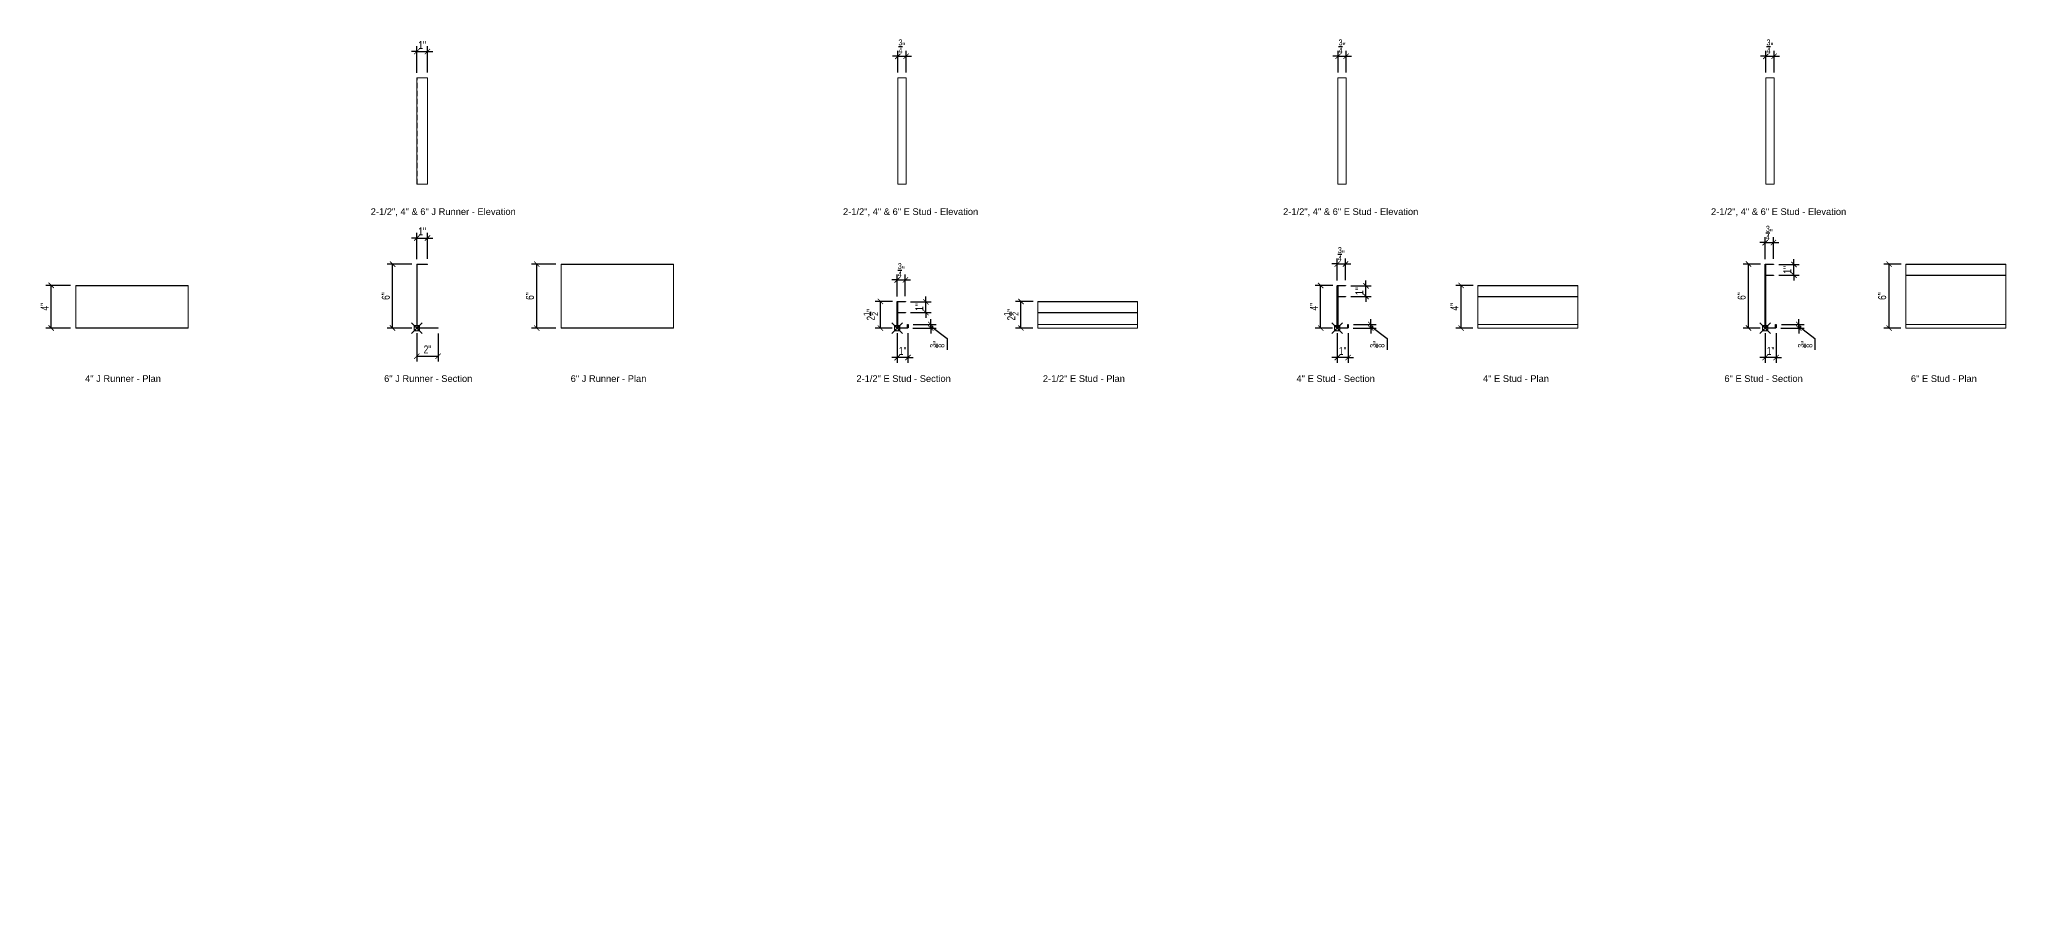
# Model space of a CAD drawing. Header units: inches. Extents: x 1578 to 1959, y 1763 to 1845.
# Drawn here: x 1774.7 to 1959, y 1763.5 to 1845.1 of the extents above; entities that cross this region are included whole.
import ezdxf
from ezdxf.enums import TextEntityAlignment as Align

# ---------------------------------------------------------------- set-up
doc = ezdxf.new("R2010")
doc.units = ezdxf.units.IN
doc.header["$LTSCALE"] = 4
doc.header["$MEASUREMENT"] = 0
doc.header["$PDMODE"] = 99
doc.header["$PDSIZE"] = 0.5
doc.linetypes.add('HIDDEN2', pattern=[0.1875, 0.125, -0.0625])
for name, color, linetype, lineweight in [('A-Anno-Dims', 211, 'Continuous', 25), ('Fine', 90, 'Continuous', 18), ('G-Anno-Ttlb', 213, 'Continuous', 50), ('Med', 31, 'Continuous', 25), ('Thin', 150, 'Continuous', 18)]:
    doc.layers.add(name, color=color, linetype=linetype, lineweight=lineweight)
doc.layers.add('G-Anno-Nplt', color=140, linetype='Continuous', lineweight=18, plot=False)
doc.styles.add('Arch-Dim', font='ARIAL.TTF', dxfattribs={"width": 0.75})
doc.styles.add('RomanS', font='romans.shx')
doc.dimstyles.new('Aec-Arch-I-1-2', dxfattribs={"dimscale": 8, "dimtxt": 0.09375, "dimasz": 0.0625, "dimexe": 0.0625, "dimexo": 0.0625, "dimgap": 0.03125, "dimtad": 1, "dimdec": 4, "dimzin": 3, "dimdsep": 46, "dimlunit": 4, "dimtxsty": 'Arch-Dim', "dimblk": 'ARCHTICK', "dimcen": 0.09375, "dimclrd": 8, "dimclre": 8, "dimadec": 4, "dimazin": 2, "dimtfac": 0.75, "dimtdec": 4, "dimtix": 1, "dimtmove": 1, "dimatfit": 2, "dimldrblk": 'OPEN90', "dimfxl": 1, "dimtolj": 1, "dimtzin": 0, "dimarcsym": 0})

# ---------------------------------------------------------------- blocks, each defined once
blk = doc.blocks.new('Anno_Title_T2')
at = {"color": 0, "linetype": 'ByBlock', "lineweight": -2, "style": 'RomanS'}
blk.add_attdef('TITLE', (0, 0.5), '', height=1.25, dxfattribs=at)
blk.add_attdef('SCALE', text='', height=0.75, dxfattribs=at).set_placement((0, -0.5), align=Align.TOP_LEFT)
blk = doc.blocks.new('_ArchTick')
at = {"color": 0, "linetype": 'ByBlock', "const_width": 0.15}
blk.add_lwpolyline([(-0.5, -0.5), (0.5, 0.5)], dxfattribs=at)
blk = doc.blocks.new('*D40')
at = {"layer": 'A-Anno-Dims', "color": 8, "lineweight": -2}
for p, q in [((1777.62, 1822.04), (1775.32, 1822.04)), ((1775.82, 1818.04), (1775.82, 1822.04)), ((1777.62, 1818.04), (1775.32, 1818.04))]:
    blk.add_line(p, q, dxfattribs=at)
at = {"layer": 'Defpoints', "color": 0}
for p in [(1775.82, 1822.04), (1778.12, 1822.04), (1778.12, 1818.04)]:
    blk.add_point(p, dxfattribs=at)
at = {"layer": 'A-Anno-Dims', "color": 8, "lineweight": -2, "xscale": 0.5, "yscale": 0.5, "zscale": 0.5}
for p, rotation in [((1775.82, 1822.04), 90), ((1775.82, 1818.04), 270)]:
    blk.add_blockref('_ArchTick', p, dxfattribs=dict(at, rotation=rotation))
at = {"layer": 'A-Anno-Dims', "color": 0, "insert": (1775.2, 1820.04), "char_height": 0.75, "attachment_point": 5, "rotation": 90, "style": 'Arch-Dim'}
blk.add_mtext('\\A1;4"', dxfattribs=at)
blk = doc.blocks.new('_Open90')
at = {"color": 0, "linetype": 'ByBlock', "lineweight": -2}
for p, q in [((0, 0), (-1, 0)), ((-0.5, 0.5), (0, 0)), ((0, 0), (-0.5, -0.5))]:
    blk.add_line(p, q, dxfattribs=at)
blk = doc.blocks.new('*D42')
at = {"layer": 'A-Anno-Dims', "color": 8, "lineweight": -2}
for p, q in [((1810.09, 1817.57), (1810.09, 1814.9)), ((1812.09, 1817.54), (1812.09, 1814.9)), ((1810.09, 1815.4), (1812.09, 1815.4))]:
    blk.add_line(p, q, dxfattribs=at)
at = {"layer": 'Defpoints', "color": 0}
for p in [(1810.09, 1818.07), (1812.09, 1818.04), (1812.09, 1815.4)]:
    blk.add_point(p, dxfattribs=at)
at = {"layer": 'A-Anno-Dims', "color": 8, "lineweight": -2, "xscale": 0.5, "yscale": 0.5, "zscale": 0.5, "rotation": 180}
blk.add_blockref('_ArchTick', (1810.09, 1815.4), dxfattribs=at)
at = {"layer": 'A-Anno-Dims', "color": 8, "lineweight": -2, "xscale": 0.5, "yscale": 0.5, "zscale": 0.5}
blk.add_blockref('_ArchTick', (1812.09, 1815.4), dxfattribs=at)
at = {"layer": 'A-Anno-Dims', "color": 0, "insert": (1811.09, 1816.03), "char_height": 0.75, "attachment_point": 5, "style": 'Arch-Dim'}
blk.add_mtext('\\A1;2"', dxfattribs=at)
blk = doc.blocks.new('*D43')
at = {"layer": 'A-Anno-Dims', "color": 8, "lineweight": -2}
for p, q in [((1809.62, 1824.04), (1807.32, 1824.04)), ((1807.82, 1818.04), (1807.82, 1824.04)), ((1809.62, 1818.04), (1807.32, 1818.04))]:
    blk.add_line(p, q, dxfattribs=at)
at = {"layer": 'Defpoints', "color": 0}
for p in [(1807.82, 1824.04), (1810.12, 1824.04), (1810.12, 1818.04)]:
    blk.add_point(p, dxfattribs=at)
at = {"layer": 'A-Anno-Dims', "color": 8, "lineweight": -2, "xscale": 0.5, "yscale": 0.5, "zscale": 0.5}
for p, rotation in [((1807.82, 1824.04), 90), ((1807.82, 1818.04), 270)]:
    blk.add_blockref('_ArchTick', p, dxfattribs=dict(at, rotation=rotation))
at = {"layer": 'A-Anno-Dims', "color": 0, "insert": (1807.19, 1821.04), "char_height": 0.75, "attachment_point": 5, "rotation": 90, "style": 'Arch-Dim'}
blk.add_mtext('\\A1;6"', dxfattribs=at)
blk = doc.blocks.new('*D44')
at = {"layer": 'A-Anno-Dims', "color": 8, "lineweight": -2}
for p, q in [((1810.09, 1824.5), (1810.09, 1826.98)), ((1811.09, 1824.54), (1811.09, 1826.98)), ((1810.09, 1826.48), (1809.59, 1826.48)), ((1810.09, 1826.48), (1811.09, 1826.48)), ((1811.09, 1826.48), (1811.59, 1826.48))]:
    blk.add_line(p, q, dxfattribs=at)
at = {"layer": 'Defpoints', "color": 0}
for p in [(1811.09, 1826.48), (1810.09, 1824), (1811.09, 1824.04)]:
    blk.add_point(p, dxfattribs=at)
at = {"layer": 'A-Anno-Dims', "color": 8, "lineweight": -2, "xscale": 0.5, "yscale": 0.5, "zscale": 0.5}
blk.add_blockref('_ArchTick', (1810.09, 1826.48), dxfattribs=at)
at = {"layer": 'A-Anno-Dims', "color": 8, "lineweight": -2, "xscale": 0.5, "yscale": 0.5, "zscale": 0.5, "rotation": 180}
blk.add_blockref('_ArchTick', (1811.09, 1826.48), dxfattribs=at)
at = {"layer": 'A-Anno-Dims', "color": 0, "insert": (1810.59, 1827.11), "char_height": 0.75, "attachment_point": 5, "style": 'Arch-Dim'}
blk.add_mtext('\\A1;1"', dxfattribs=at)
blk = doc.blocks.new('*D45')
at = {"layer": 'A-Anno-Dims', "color": 8, "lineweight": -2}
for p, q in [((1810.09, 1843.97), (1809.59, 1843.97)), ((1810.09, 1841.99), (1810.09, 1844.47)), ((1810.09, 1843.97), (1811.09, 1843.97)), ((1811.09, 1842.02), (1811.09, 1844.47)), ((1811.09, 1843.97), (1811.59, 1843.97))]:
    blk.add_line(p, q, dxfattribs=at)
at = {"layer": 'Defpoints', "color": 0}
for p in [(1811.09, 1843.97), (1810.09, 1841.49), (1811.09, 1841.52)]:
    blk.add_point(p, dxfattribs=at)
at = {"layer": 'A-Anno-Dims', "color": 8, "lineweight": -2, "xscale": 0.5, "yscale": 0.5, "zscale": 0.5}
blk.add_blockref('_ArchTick', (1810.09, 1843.97), dxfattribs=at)
at = {"layer": 'A-Anno-Dims', "color": 8, "lineweight": -2, "xscale": 0.5, "yscale": 0.5, "zscale": 0.5, "rotation": 180}
blk.add_blockref('_ArchTick', (1811.09, 1843.97), dxfattribs=at)
at = {"layer": 'A-Anno-Dims', "color": 0, "insert": (1810.59, 1844.59), "char_height": 0.75, "attachment_point": 5, "style": 'Arch-Dim'}
blk.add_mtext('\\A1;1"', dxfattribs=at)
blk = doc.blocks.new('*D41')
at = {"layer": 'A-Anno-Dims', "color": 8, "lineweight": -2}
for p, q in [((1823.13, 1824.04), (1820.83, 1824.04)), ((1821.33, 1818.04), (1821.33, 1824.04)), ((1823.13, 1818.04), (1820.83, 1818.04))]:
    blk.add_line(p, q, dxfattribs=at)
at = {"layer": 'Defpoints', "color": 0}
for p in [(1821.33, 1824.04), (1823.63, 1824.04), (1823.63, 1818.04)]:
    blk.add_point(p, dxfattribs=at)
at = {"layer": 'A-Anno-Dims', "color": 8, "lineweight": -2, "xscale": 0.5, "yscale": 0.5, "zscale": 0.5}
for p, rotation in [((1821.33, 1824.04), 90), ((1821.33, 1818.04), 270)]:
    blk.add_blockref('_ArchTick', p, dxfattribs=dict(at, rotation=rotation))
at = {"layer": 'A-Anno-Dims', "color": 0, "insert": (1820.7, 1821.04), "char_height": 0.75, "attachment_point": 5, "rotation": 90, "style": 'Arch-Dim'}
blk.add_mtext('\\A1;6"', dxfattribs=at)
blk = doc.blocks.new('AecDtl_6JRunnerSection')
at = {"layer": 'Thin', "color": 0}
blk.add_lwpolyline([(1, 6), (0.03, 6, 0.414214), (0, 5.97), (0, 0.03, 0.414214), (0.03, 0), (2, 0), (2, 0.03), (0.03, 0.03), (0.03, 5.97), (1, 5.97)], format="xyb", close=True, dxfattribs=at)
blk = doc.blocks.new('*D52')
at = {"layer": 'A-Anno-Dims', "color": 8, "lineweight": -2}
for p, q in [((1855.12, 1817.57), (1855.12, 1814.77)), ((1856.13, 1817.57), (1856.13, 1814.77)), ((1855.12, 1815.27), (1854.62, 1815.27)), ((1856.13, 1815.27), (1855.12, 1815.27)), ((1856.13, 1815.27), (1856.63, 1815.27))]:
    blk.add_line(p, q, dxfattribs=at)
at = {"layer": 'Defpoints', "color": 0}
for p in [(1855.12, 1818.07), (1856.13, 1818.07), (1855.12, 1815.27)]:
    blk.add_point(p, dxfattribs=at)
at = {"layer": 'A-Anno-Dims', "color": 8, "lineweight": -2, "xscale": 0.5, "yscale": 0.5, "zscale": 0.5}
blk.add_blockref('_ArchTick', (1855.12, 1815.27), dxfattribs=at)
at = {"layer": 'A-Anno-Dims', "color": 8, "lineweight": -2, "xscale": 0.5, "yscale": 0.5, "zscale": 0.5, "rotation": 180}
blk.add_blockref('_ArchTick', (1856.13, 1815.27), dxfattribs=at)
at = {"layer": 'A-Anno-Dims', "color": 0, "insert": (1855.63, 1815.89), "char_height": 0.75, "attachment_point": 5, "style": 'Arch-Dim'}
blk.add_mtext('\\A1;1"', dxfattribs=at)
blk = doc.blocks.new('*D49')
at = {"layer": 'A-Anno-Dims', "color": 8, "lineweight": -2}
for p, q in [((1855.12, 1821), (1855.12, 1823.05)), ((1855.88, 1821.04), (1855.88, 1823.05)), ((1855.12, 1822.55), (1854.62, 1822.55)), ((1855.12, 1822.55), (1855.88, 1822.55)), ((1855.88, 1822.55), (1856.38, 1822.55))]:
    blk.add_line(p, q, dxfattribs=at)
at = {"layer": 'Defpoints', "color": 0}
for p in [(1855.88, 1822.55), (1855.12, 1820.5), (1855.88, 1820.54)]:
    blk.add_point(p, dxfattribs=at)
at = {"layer": 'A-Anno-Dims', "color": 8, "lineweight": -2, "xscale": 0.5, "yscale": 0.5, "zscale": 0.5}
blk.add_blockref('_ArchTick', (1855.12, 1822.55), dxfattribs=at)
at = {"layer": 'A-Anno-Dims', "color": 8, "lineweight": -2, "xscale": 0.5, "yscale": 0.5, "zscale": 0.5, "rotation": 180}
blk.add_blockref('_ArchTick', (1855.88, 1822.55), dxfattribs=at)
at = {"layer": 'A-Anno-Dims', "color": 0, "insert": (1855.5, 1823.46), "char_height": 0.75, "attachment_point": 5, "style": 'Arch-Dim'}
blk.add_mtext('\\A1;{\\H0.750000x;\\S3/4;}"', dxfattribs=at)
blk = doc.blocks.new('*D50')
at = {"layer": 'A-Anno-Dims', "color": 8, "lineweight": -2}
for p, q in [((1854.68, 1820.54), (1853.05, 1820.54)), ((1853.55, 1818.04), (1853.55, 1820.54)), ((1854.66, 1818.04), (1853.05, 1818.04))]:
    blk.add_line(p, q, dxfattribs=at)
at = {"layer": 'Defpoints', "color": 0}
for p in [(1853.55, 1820.54), (1855.18, 1820.54), (1855.16, 1818.04)]:
    blk.add_point(p, dxfattribs=at)
at = {"layer": 'A-Anno-Dims', "color": 8, "lineweight": -2, "xscale": 0.5, "yscale": 0.5, "zscale": 0.5}
for p, rotation in [((1853.55, 1820.54), 90), ((1853.55, 1818.04), 270)]:
    blk.add_blockref('_ArchTick', p, dxfattribs=dict(at, rotation=rotation))
at = {"layer": 'A-Anno-Dims', "color": 0, "insert": (1852.64, 1819.29), "char_height": 0.75, "attachment_point": 5, "rotation": 90, "style": 'Arch-Dim'}
blk.add_mtext('\\A1;2{\\H0.750000x;\\S1/2;}"', dxfattribs=at)
blk = doc.blocks.new('*D51')
at = {"layer": 'A-Anno-Dims', "color": 8, "lineweight": -2}
for p, q in [((1856.38, 1820.5), (1858.31, 1820.5)), ((1856.38, 1819.5), (1858.31, 1819.5)), ((1857.81, 1820.5), (1857.81, 1821)), ((1857.81, 1819.5), (1857.81, 1820.5)), ((1857.81, 1819.5), (1857.81, 1819))]:
    blk.add_line(p, q, dxfattribs=at)
at = {"layer": 'Defpoints', "color": 0}
for p in [(1855.88, 1820.5), (1855.88, 1819.5), (1857.81, 1820.5)]:
    blk.add_point(p, dxfattribs=at)
at = {"layer": 'A-Anno-Dims', "color": 8, "lineweight": -2, "xscale": 0.5, "yscale": 0.5, "zscale": 0.5}
for p, rotation in [((1857.81, 1820.5), 270), ((1857.81, 1819.5), 90)]:
    blk.add_blockref('_ArchTick', p, dxfattribs=dict(at, rotation=rotation))
at = {"layer": 'A-Anno-Dims', "color": 0, "insert": (1857.19, 1820), "char_height": 0.75, "attachment_point": 5, "rotation": 90, "style": 'Arch-Dim'}
blk.add_mtext('\\A1;1"', dxfattribs=at)
blk = doc.blocks.new('*D53')
at = {"layer": 'A-Anno-Dims', "color": 8, "lineweight": -2}
for p, q in [((1855.18, 1843.53), (1854.68, 1843.53)), ((1855.18, 1842.02), (1855.18, 1844.03)), ((1855.18, 1843.53), (1855.95, 1843.53)), ((1855.95, 1842.02), (1855.95, 1844.03)), ((1855.95, 1843.53), (1856.45, 1843.53))]:
    blk.add_line(p, q, dxfattribs=at)
at = {"layer": 'Defpoints', "color": 0}
for p in [(1855.95, 1843.53), (1855.18, 1841.52), (1855.95, 1841.52)]:
    blk.add_point(p, dxfattribs=at)
at = {"layer": 'A-Anno-Dims', "color": 8, "lineweight": -2, "xscale": 0.5, "yscale": 0.5, "zscale": 0.5}
blk.add_blockref('_ArchTick', (1855.18, 1843.53), dxfattribs=at)
at = {"layer": 'A-Anno-Dims', "color": 8, "lineweight": -2, "xscale": 0.5, "yscale": 0.5, "zscale": 0.5, "rotation": 180}
blk.add_blockref('_ArchTick', (1855.95, 1843.53), dxfattribs=at)
at = {"layer": 'A-Anno-Dims', "color": 0, "insert": (1855.56, 1844.44), "char_height": 0.75, "attachment_point": 5, "style": 'Arch-Dim'}
blk.add_mtext('\\A1;{\\H0.750000x;\\S3/4;}"', dxfattribs=at)
blk = doc.blocks.new('*D54')
at = {"layer": 'A-Anno-Dims', "color": 8, "lineweight": -2}
for p, q in [((1867.85, 1820.54), (1866.22, 1820.54)), ((1866.72, 1818.04), (1866.72, 1820.54)), ((1867.82, 1818.04), (1866.22, 1818.04))]:
    blk.add_line(p, q, dxfattribs=at)
at = {"layer": 'Defpoints', "color": 0}
for p in [(1866.72, 1820.54), (1868.35, 1820.54), (1868.32, 1818.04)]:
    blk.add_point(p, dxfattribs=at)
at = {"layer": 'A-Anno-Dims', "color": 8, "lineweight": -2, "xscale": 0.5, "yscale": 0.5, "zscale": 0.5}
for p, rotation in [((1866.72, 1820.54), 90), ((1866.72, 1818.04), 270)]:
    blk.add_blockref('_ArchTick', p, dxfattribs=dict(at, rotation=rotation))
at = {"layer": 'A-Anno-Dims', "color": 0, "insert": (1865.81, 1819.29), "char_height": 0.75, "attachment_point": 5, "rotation": 90, "style": 'Arch-Dim'}
blk.add_mtext('\\A1;2{\\H0.750000x;\\S1/2;}"', dxfattribs=at)
blk = doc.blocks.new('*D55')
at = {"layer": 'A-Anno-Dims', "color": 8, "lineweight": -2}
for p, q in [((1856.6, 1818.04), (1858.76, 1818.04)), ((1856.63, 1818.38), (1858.76, 1818.38)), ((1858.26, 1818.38), (1858.26, 1818.88)), ((1858.26, 1818.04), (1858.26, 1818.38)), ((1858.26, 1818.04), (1858.26, 1818.38)), ((1858.26, 1818.21), (1859.79, 1817.05)), ((1858.26, 1818.04), (1858.26, 1817.54)), ((1859.79, 1817.05), (1859.79, 1816))]:
    blk.add_line(p, q, dxfattribs=at)
at = {"layer": 'Defpoints', "color": 0}
for p in [(1856.1, 1818.04), (1856.13, 1818.38), (1858.26, 1818.38)]:
    blk.add_point(p, dxfattribs=at)
at = {"layer": 'A-Anno-Dims', "color": 8, "lineweight": -2, "xscale": 0.5, "yscale": 0.5, "zscale": 0.5}
for p, rotation in [((1858.26, 1818.38), 270), ((1858.26, 1818.04), 90)]:
    blk.add_blockref('_ArchTick', p, dxfattribs=dict(at, rotation=rotation))
at = {"layer": 'A-Anno-Dims', "color": 0, "insert": (1858.87, 1816.52), "char_height": 0.75, "attachment_point": 5, "rotation": 90, "style": 'Arch-Dim'}
blk.add_mtext('\\A1;{\\H0.750000x;\\S3/8;}"', dxfattribs=at)
blk = doc.blocks.new('*D56')
at = {"layer": 'A-Anno-Dims', "color": 8, "lineweight": -2}
for p, q in [((1896.37, 1817.57), (1896.37, 1814.77)), ((1897.39, 1817.57), (1897.39, 1814.77)), ((1896.37, 1815.27), (1895.87, 1815.27)), ((1897.39, 1815.27), (1896.37, 1815.27)), ((1897.39, 1815.27), (1897.89, 1815.27))]:
    blk.add_line(p, q, dxfattribs=at)
at = {"layer": 'Defpoints', "color": 0}
for p in [(1896.37, 1818.07), (1897.39, 1818.07), (1896.37, 1815.27)]:
    blk.add_point(p, dxfattribs=at)
at = {"layer": 'A-Anno-Dims', "color": 8, "lineweight": -2, "xscale": 0.5, "yscale": 0.5, "zscale": 0.5}
blk.add_blockref('_ArchTick', (1896.37, 1815.27), dxfattribs=at)
at = {"layer": 'A-Anno-Dims', "color": 8, "lineweight": -2, "xscale": 0.5, "yscale": 0.5, "zscale": 0.5, "rotation": 180}
blk.add_blockref('_ArchTick', (1897.39, 1815.27), dxfattribs=at)
at = {"layer": 'A-Anno-Dims', "color": 0, "insert": (1896.88, 1815.89), "char_height": 0.75, "attachment_point": 5, "style": 'Arch-Dim'}
blk.add_mtext('\\A1;1"', dxfattribs=at)
blk = doc.blocks.new('*D57')
at = {"layer": 'A-Anno-Dims', "color": 8, "lineweight": -2}
for p, q in [((1896.37, 1824.05), (1895.87, 1824.05)), ((1896.37, 1822.5), (1896.37, 1824.55)), ((1896.37, 1824.05), (1897.14, 1824.05)), ((1897.14, 1822.54), (1897.14, 1824.55)), ((1897.14, 1824.05), (1897.64, 1824.05))]:
    blk.add_line(p, q, dxfattribs=at)
at = {"layer": 'Defpoints', "color": 0}
for p in [(1897.14, 1824.05), (1896.37, 1822), (1897.14, 1822.04)]:
    blk.add_point(p, dxfattribs=at)
at = {"layer": 'A-Anno-Dims', "color": 8, "lineweight": -2, "xscale": 0.5, "yscale": 0.5, "zscale": 0.5}
blk.add_blockref('_ArchTick', (1896.37, 1824.05), dxfattribs=at)
at = {"layer": 'A-Anno-Dims', "color": 8, "lineweight": -2, "xscale": 0.5, "yscale": 0.5, "zscale": 0.5, "rotation": 180}
blk.add_blockref('_ArchTick', (1897.14, 1824.05), dxfattribs=at)
at = {"layer": 'A-Anno-Dims', "color": 0, "insert": (1896.75, 1824.96), "char_height": 0.75, "attachment_point": 5, "style": 'Arch-Dim'}
blk.add_mtext('\\A1;{\\H0.750000x;\\S3/4;}"', dxfattribs=at)
blk = doc.blocks.new('*D58')
at = {"layer": 'A-Anno-Dims', "color": 8, "lineweight": -2}
for p, q in [((1895.94, 1822.04), (1894.31, 1822.04)), ((1894.81, 1818.04), (1894.81, 1822.04)), ((1895.91, 1818.04), (1894.31, 1818.04))]:
    blk.add_line(p, q, dxfattribs=at)
at = {"layer": 'Defpoints', "color": 0}
for p in [(1894.81, 1822.04), (1896.44, 1822.04), (1896.41, 1818.04)]:
    blk.add_point(p, dxfattribs=at)
at = {"layer": 'A-Anno-Dims', "color": 8, "lineweight": -2, "xscale": 0.5, "yscale": 0.5, "zscale": 0.5}
for p, rotation in [((1894.81, 1822.04), 90), ((1894.81, 1818.04), 270)]:
    blk.add_blockref('_ArchTick', p, dxfattribs=dict(at, rotation=rotation))
at = {"layer": 'A-Anno-Dims', "color": 0, "insert": (1894.18, 1820.04), "char_height": 0.75, "attachment_point": 5, "rotation": 90, "style": 'Arch-Dim'}
blk.add_mtext('\\A1;4"', dxfattribs=at)
blk = doc.blocks.new('*D59')
at = {"layer": 'A-Anno-Dims', "color": 8, "lineweight": -2}
for p, q in [((1897.64, 1822), (1899.56, 1822)), ((1899.06, 1822), (1899.06, 1822.5)), ((1899.06, 1821), (1899.06, 1822)), ((1897.64, 1821), (1899.56, 1821)), ((1899.06, 1821), (1899.06, 1820.5))]:
    blk.add_line(p, q, dxfattribs=at)
at = {"layer": 'Defpoints', "color": 0}
for p in [(1897.14, 1822), (1899.06, 1822), (1897.14, 1821)]:
    blk.add_point(p, dxfattribs=at)
at = {"layer": 'A-Anno-Dims', "color": 8, "lineweight": -2, "xscale": 0.5, "yscale": 0.5, "zscale": 0.5}
for p, rotation in [((1899.06, 1822), 270), ((1899.06, 1821), 90)]:
    blk.add_blockref('_ArchTick', p, dxfattribs=dict(at, rotation=rotation))
at = {"layer": 'A-Anno-Dims', "color": 0, "insert": (1898.44, 1821.5), "char_height": 0.75, "attachment_point": 5, "rotation": 90, "style": 'Arch-Dim'}
blk.add_mtext('\\A1;1"', dxfattribs=at)
blk = doc.blocks.new('*D60')
at = {"layer": 'A-Anno-Dims', "color": 8, "lineweight": -2}
for p, q in [((1896.44, 1843.53), (1895.94, 1843.53)), ((1896.44, 1842.02), (1896.44, 1844.03)), ((1896.44, 1843.53), (1897.2, 1843.53)), ((1897.2, 1842.02), (1897.2, 1844.03)), ((1897.2, 1843.53), (1897.7, 1843.53))]:
    blk.add_line(p, q, dxfattribs=at)
at = {"layer": 'Defpoints', "color": 0}
for p in [(1897.2, 1843.53), (1896.44, 1841.52), (1897.2, 1841.52)]:
    blk.add_point(p, dxfattribs=at)
at = {"layer": 'A-Anno-Dims', "color": 8, "lineweight": -2, "xscale": 0.5, "yscale": 0.5, "zscale": 0.5}
blk.add_blockref('_ArchTick', (1896.44, 1843.53), dxfattribs=at)
at = {"layer": 'A-Anno-Dims', "color": 8, "lineweight": -2, "xscale": 0.5, "yscale": 0.5, "zscale": 0.5, "rotation": 180}
blk.add_blockref('_ArchTick', (1897.2, 1843.53), dxfattribs=at)
at = {"layer": 'A-Anno-Dims', "color": 0, "insert": (1896.82, 1844.44), "char_height": 0.75, "attachment_point": 5, "style": 'Arch-Dim'}
blk.add_mtext('\\A1;{\\H0.750000x;\\S3/4;}"', dxfattribs=at)
blk = doc.blocks.new('*D61')
at = {"layer": 'A-Anno-Dims', "color": 8, "lineweight": -2}
for p, q in [((1909.1, 1822.04), (1907.47, 1822.04)), ((1907.97, 1818.04), (1907.97, 1822.04)), ((1909.08, 1818.04), (1907.47, 1818.04))]:
    blk.add_line(p, q, dxfattribs=at)
at = {"layer": 'Defpoints', "color": 0}
for p in [(1907.97, 1822.04), (1909.6, 1822.04), (1909.58, 1818.04)]:
    blk.add_point(p, dxfattribs=at)
at = {"layer": 'A-Anno-Dims', "color": 8, "lineweight": -2, "xscale": 0.5, "yscale": 0.5, "zscale": 0.5}
for p, rotation in [((1907.97, 1822.04), 90), ((1907.97, 1818.04), 270)]:
    blk.add_blockref('_ArchTick', p, dxfattribs=dict(at, rotation=rotation))
at = {"layer": 'A-Anno-Dims', "color": 0, "insert": (1907.35, 1820.04), "char_height": 0.75, "attachment_point": 5, "rotation": 90, "style": 'Arch-Dim'}
blk.add_mtext('\\A1;4"', dxfattribs=at)
blk = doc.blocks.new('*D62')
at = {"layer": 'A-Anno-Dims', "color": 8, "lineweight": -2}
for p, q in [((1897.85, 1818.04), (1900.01, 1818.04)), ((1897.89, 1818.38), (1900.01, 1818.38)), ((1899.51, 1818.38), (1899.51, 1818.88)), ((1899.51, 1818.04), (1899.51, 1818.38)), ((1899.51, 1818.04), (1899.51, 1818.38)), ((1899.51, 1818.21), (1901.04, 1817.05)), ((1899.51, 1818.04), (1899.51, 1817.54)), ((1901.04, 1817.05), (1901.04, 1816))]:
    blk.add_line(p, q, dxfattribs=at)
at = {"layer": 'Defpoints', "color": 0}
for p in [(1897.35, 1818.04), (1897.39, 1818.38), (1899.51, 1818.38)]:
    blk.add_point(p, dxfattribs=at)
at = {"layer": 'A-Anno-Dims', "color": 8, "lineweight": -2, "xscale": 0.5, "yscale": 0.5, "zscale": 0.5}
for p, rotation in [((1899.51, 1818.38), 270), ((1899.51, 1818.04), 90)]:
    blk.add_blockref('_ArchTick', p, dxfattribs=dict(at, rotation=rotation))
at = {"layer": 'A-Anno-Dims', "color": 0, "insert": (1900.12, 1816.52), "char_height": 0.75, "attachment_point": 5, "rotation": 90, "style": 'Arch-Dim'}
blk.add_mtext('\\A1;{\\H0.750000x;\\S3/8;}"', dxfattribs=at)
blk = doc.blocks.new('*D63')
at = {"layer": 'A-Anno-Dims', "color": 8, "lineweight": -2}
for p, q in [((1936.48, 1817.57), (1936.48, 1814.77)), ((1937.5, 1817.57), (1937.5, 1814.77)), ((1936.48, 1815.27), (1935.98, 1815.27)), ((1937.5, 1815.27), (1936.48, 1815.27)), ((1937.5, 1815.27), (1938, 1815.27))]:
    blk.add_line(p, q, dxfattribs=at)
at = {"layer": 'Defpoints', "color": 0}
for p in [(1936.48, 1818.07), (1937.5, 1818.07), (1936.48, 1815.27)]:
    blk.add_point(p, dxfattribs=at)
at = {"layer": 'A-Anno-Dims', "color": 8, "lineweight": -2, "xscale": 0.5, "yscale": 0.5, "zscale": 0.5}
blk.add_blockref('_ArchTick', (1936.48, 1815.27), dxfattribs=at)
at = {"layer": 'A-Anno-Dims', "color": 8, "lineweight": -2, "xscale": 0.5, "yscale": 0.5, "zscale": 0.5, "rotation": 180}
blk.add_blockref('_ArchTick', (1937.5, 1815.27), dxfattribs=at)
at = {"layer": 'A-Anno-Dims', "color": 0, "insert": (1936.99, 1815.89), "char_height": 0.75, "attachment_point": 5, "style": 'Arch-Dim'}
blk.add_mtext('\\A1;1"', dxfattribs=at)
blk = doc.blocks.new('*D64')
at = {"layer": 'A-Anno-Dims', "color": 8, "lineweight": -2}
for p, q in [((1936.48, 1826.05), (1935.98, 1826.05)), ((1936.48, 1824.5), (1936.48, 1826.55)), ((1936.48, 1826.05), (1937.25, 1826.05)), ((1937.25, 1824.54), (1937.25, 1826.55)), ((1937.25, 1826.05), (1937.75, 1826.05))]:
    blk.add_line(p, q, dxfattribs=at)
at = {"layer": 'Defpoints', "color": 0}
for p in [(1937.25, 1826.05), (1936.48, 1824), (1937.25, 1824.04)]:
    blk.add_point(p, dxfattribs=at)
at = {"layer": 'A-Anno-Dims', "color": 8, "lineweight": -2, "xscale": 0.5, "yscale": 0.5, "zscale": 0.5}
blk.add_blockref('_ArchTick', (1936.48, 1826.05), dxfattribs=at)
at = {"layer": 'A-Anno-Dims', "color": 8, "lineweight": -2, "xscale": 0.5, "yscale": 0.5, "zscale": 0.5, "rotation": 180}
blk.add_blockref('_ArchTick', (1937.25, 1826.05), dxfattribs=at)
at = {"layer": 'A-Anno-Dims', "color": 0, "insert": (1936.87, 1826.96), "char_height": 0.75, "attachment_point": 5, "style": 'Arch-Dim'}
blk.add_mtext('\\A1;{\\H0.750000x;\\S3/4;}"', dxfattribs=at)
blk = doc.blocks.new('*D65')
at = {"layer": 'A-Anno-Dims', "color": 8, "lineweight": -2}
for p, q in [((1936.05, 1824.04), (1934.42, 1824.04)), ((1934.92, 1818.04), (1934.92, 1824.04)), ((1936.02, 1818.04), (1934.42, 1818.04))]:
    blk.add_line(p, q, dxfattribs=at)
at = {"layer": 'Defpoints', "color": 0}
for p in [(1934.92, 1824.04), (1936.55, 1824.04), (1936.52, 1818.04)]:
    blk.add_point(p, dxfattribs=at)
at = {"layer": 'A-Anno-Dims', "color": 8, "lineweight": -2, "xscale": 0.5, "yscale": 0.5, "zscale": 0.5}
for p, rotation in [((1934.92, 1824.04), 90), ((1934.92, 1818.04), 270)]:
    blk.add_blockref('_ArchTick', p, dxfattribs=dict(at, rotation=rotation))
at = {"layer": 'A-Anno-Dims', "color": 0, "insert": (1934.28, 1821.04), "char_height": 0.75, "attachment_point": 5, "rotation": 90, "style": 'Arch-Dim'}
blk.add_mtext('\\A1;6"', dxfattribs=at)
blk = doc.blocks.new('*D66')
at = {"layer": 'A-Anno-Dims', "color": 8, "lineweight": -2}
for p, q in [((1937.75, 1824), (1939.68, 1824)), ((1937.75, 1823), (1939.68, 1823)), ((1939.18, 1824), (1939.18, 1824.5)), ((1939.18, 1823), (1939.18, 1824)), ((1939.18, 1823), (1939.18, 1822.5))]:
    blk.add_line(p, q, dxfattribs=at)
at = {"layer": 'Defpoints', "color": 0}
for p in [(1937.25, 1824), (1937.25, 1823), (1939.18, 1824)]:
    blk.add_point(p, dxfattribs=at)
at = {"layer": 'A-Anno-Dims', "color": 8, "lineweight": -2, "xscale": 0.5, "yscale": 0.5, "zscale": 0.5}
for p, rotation in [((1939.18, 1824), 270), ((1939.18, 1823), 90)]:
    blk.add_blockref('_ArchTick', p, dxfattribs=dict(at, rotation=rotation))
at = {"layer": 'A-Anno-Dims', "color": 0, "insert": (1938.55, 1823.5), "char_height": 0.75, "attachment_point": 5, "rotation": 90, "style": 'Arch-Dim'}
blk.add_mtext('\\A1;1"', dxfattribs=at)
blk = doc.blocks.new('*D67')
at = {"layer": 'A-Anno-Dims', "color": 8, "lineweight": -2}
for p, q in [((1936.55, 1843.53), (1936.05, 1843.53)), ((1936.55, 1842.02), (1936.55, 1844.03)), ((1936.55, 1843.53), (1937.31, 1843.53)), ((1937.31, 1842.02), (1937.31, 1844.03)), ((1937.31, 1843.53), (1937.81, 1843.53))]:
    blk.add_line(p, q, dxfattribs=at)
at = {"layer": 'Defpoints', "color": 0}
for p in [(1937.31, 1843.53), (1936.55, 1841.52), (1937.31, 1841.52)]:
    blk.add_point(p, dxfattribs=at)
at = {"layer": 'A-Anno-Dims', "color": 8, "lineweight": -2, "xscale": 0.5, "yscale": 0.5, "zscale": 0.5}
blk.add_blockref('_ArchTick', (1936.55, 1843.53), dxfattribs=at)
at = {"layer": 'A-Anno-Dims', "color": 8, "lineweight": -2, "xscale": 0.5, "yscale": 0.5, "zscale": 0.5, "rotation": 180}
blk.add_blockref('_ArchTick', (1937.31, 1843.53), dxfattribs=at)
at = {"layer": 'A-Anno-Dims', "color": 0, "insert": (1936.93, 1844.44), "char_height": 0.75, "attachment_point": 5, "style": 'Arch-Dim'}
blk.add_mtext('\\A1;{\\H0.750000x;\\S3/4;}"', dxfattribs=at)
blk = doc.blocks.new('*D68')
at = {"layer": 'A-Anno-Dims', "color": 8, "lineweight": -2}
for p, q in [((1949.22, 1824.04), (1947.59, 1824.04)), ((1948.09, 1818.04), (1948.09, 1824.04)), ((1949.19, 1818.04), (1947.59, 1818.04))]:
    blk.add_line(p, q, dxfattribs=at)
at = {"layer": 'Defpoints', "color": 0}
for p in [(1948.09, 1824.04), (1949.72, 1824.04), (1949.69, 1818.04)]:
    blk.add_point(p, dxfattribs=at)
at = {"layer": 'A-Anno-Dims', "color": 8, "lineweight": -2, "xscale": 0.5, "yscale": 0.5, "zscale": 0.5}
for p, rotation in [((1948.09, 1824.04), 90), ((1948.09, 1818.04), 270)]:
    blk.add_blockref('_ArchTick', p, dxfattribs=dict(at, rotation=rotation))
at = {"layer": 'A-Anno-Dims', "color": 0, "insert": (1947.45, 1821.04), "char_height": 0.75, "attachment_point": 5, "rotation": 90, "style": 'Arch-Dim'}
blk.add_mtext('\\A1;6"', dxfattribs=at)
blk = doc.blocks.new('*D69')
at = {"layer": 'A-Anno-Dims', "color": 8, "lineweight": -2}
for p, q in [((1937.96, 1818.04), (1940.12, 1818.04)), ((1938, 1818.38), (1940.12, 1818.38)), ((1939.62, 1818.38), (1939.62, 1818.88)), ((1939.62, 1818.04), (1939.62, 1818.38)), ((1939.62, 1818.04), (1939.62, 1818.38)), ((1939.62, 1818.21), (1941.15, 1817.05)), ((1939.62, 1818.04), (1939.62, 1817.54)), ((1941.15, 1817.05), (1941.15, 1816))]:
    blk.add_line(p, q, dxfattribs=at)
at = {"layer": 'Defpoints', "color": 0}
for p in [(1937.46, 1818.04), (1937.5, 1818.38), (1939.62, 1818.38)]:
    blk.add_point(p, dxfattribs=at)
at = {"layer": 'A-Anno-Dims', "color": 8, "lineweight": -2, "xscale": 0.5, "yscale": 0.5, "zscale": 0.5}
for p, rotation in [((1939.62, 1818.38), 270), ((1939.62, 1818.04), 90)]:
    blk.add_blockref('_ArchTick', p, dxfattribs=dict(at, rotation=rotation))
at = {"layer": 'A-Anno-Dims', "color": 0, "insert": (1940.23, 1816.52), "char_height": 0.75, "attachment_point": 5, "rotation": 90, "style": 'Arch-Dim'}
blk.add_mtext('\\A1;{\\H0.750000x;\\S3/8;}"', dxfattribs=at)
blk = doc.blocks.new('AecDtl_6EStudSection')
at = {"layer": 'Med', "color": 0, "linetype": 'ByBlock'}
blk.add_lwpolyline([(0.7625, 6), (0.7625, 5.96875), (0.0359, 5.96875), (0.0359, 4.96875), (0.7625, 4.96875), (0.7625, 4.93285), (0.0359, 4.93285), (0.0359, 0.0359), (0.9766, 0.0359), (0.9766, 0.34375), (1.0125, 0.34375), (1.0125, 0.0359, -0.414213562), (0.9766, 0), (0.0359, 0, -0.414213562), (0, 0.0359), (0, 5.96875, -0.414213562), (0.03125, 6)], format="xyb", close=True, dxfattribs=at)
blk = doc.blocks.new('AecDtl_4EStudSection')
at = {"layer": 'Med', "color": 0, "linetype": 'ByBlock'}
blk.add_lwpolyline([(1.0125, 0.0359, -0.414213562), (0.9766, 0), (0.0359, 0, -0.414213562), (0, 0.0359), (0, 3.96875, -0.414213562), (0.03125, 4), (0.7625, 4), (0.7625, 3.96875), (0.0359, 3.96875), (0.0359, 2.96875), (0.7625, 2.96875), (0.7625, 2.93285), (0.0359, 2.93285), (0.0359, 0.0359), (0.9766, 0.0359), (0.9766, 0.34375), (1.0125, 0.34375)], format="xyb", close=True, dxfattribs=at)
blk = doc.blocks.new('AecDtl_2_1_2EStudSection')
at = {"layer": 'Med', "color": 0, "linetype": 'ByBlock'}
blk.add_lwpolyline([(1.0125, 0.0359, -0.414213562), (0.9766, 0), (0.0359, 0, -0.414213562), (0, 0.0359), (0, 2.46875, -0.414213562), (0.03125, 2.5), (0.7625, 2.5), (0.7625, 2.46875), (0.0359, 2.46875), (0.0359, 1.46875), (0.7625, 1.46875), (0.7625, 1.43285), (0.0359, 1.43285), (0.0359, 0.0359), (0.9766, 0.0359), (0.9766, 0.34375), (1.0125, 0.34375)], format="xyb", close=True, dxfattribs=at)

msp = doc.modelspace()

# ---------------------------------------------------------------- linework, layer by layer
at = {"layer": 'Fine', "linetype": 'HIDDEN2'}
msp.add_line((1810.12171, 1831.5509), (1810.12171, 1841.51813), dxfattribs=at)
at = {"layer": 'Fine'}
for p, q in [((1823.6339, 1824.00479), (1834.15701, 1824.00479)), ((1949.65304, 1824.00479), (1959.02391, 1824.00479)), ((1949.65304, 1823.00479), (1959.02391, 1823.00479)), ((1949.65304, 1822.96889), (1959.02391, 1822.96889)), ((1778.12389, 1822.00479), (1788.647, 1822.00479)), ((1909.54097, 1822.00479), (1918.91183, 1822.00479)), ((1868.28853, 1820.50479), (1877.65939, 1820.50479)), ((1868.28853, 1819.50479), (1877.65939, 1819.50479)), ((1868.28853, 1819.46889), (1877.65939, 1819.46889)), ((1909.54097, 1821.00479), (1918.91183, 1821.00479)), ((1909.54097, 1820.96889), (1918.91183, 1820.96889)), ((1778.12389, 1818.06729), (1788.647, 1818.06729)), ((1823.6339, 1818.06729), (1834.15701, 1818.06729))]:
    msp.add_line(p, q, dxfattribs=at)
at = {"layer": 'G-Anno-Nplt'}
for p in [(1810.09046, 1818.03613), (1855.1202, 1818.03604), (1896.37264, 1818.03604), (1936.48471, 1818.03604)]:
    msp.add_point(p, dxfattribs=at)
at = {"layer": 'Thin'}
for p, q in [((1868.28853, 1818.37979), (1877.65939, 1818.37979)), ((1909.54097, 1818.37979), (1918.91183, 1818.37979)), ((1949.65304, 1818.37979), (1959.02391, 1818.37979))]:
    msp.add_line(p, q, dxfattribs=at)
for points in [[(1810.09046, 1841.51813), (1810.09046, 1831.5509), (1811.09046, 1831.5509), (1811.09046, 1841.51813)], [(1855.9452, 1831.5509), (1855.9452, 1841.51813), (1855.1827, 1841.51813), (1855.1827, 1831.5509)], [(1897.19764, 1831.5509), (1897.19764, 1841.51813), (1896.43514, 1841.51813), (1896.43514, 1831.5509)], [(1937.30971, 1831.5509), (1937.30971, 1841.51813), (1936.54721, 1841.51813), (1936.54721, 1831.5509)], [(1834.15701, 1818.03604), (1823.6339, 1818.03604), (1823.6339, 1824.03604), (1834.15701, 1824.03604)], [(1959.02391, 1824.03604), (1959.02391, 1818.03604), (1949.65304, 1818.03604), (1949.65304, 1824.03604)], [(1788.647, 1818.03604), (1778.12389, 1818.03604), (1778.12389, 1822.03604), (1788.647, 1822.03604)], [(1918.91183, 1822.03604), (1918.91183, 1818.03604), (1909.54097, 1818.03604), (1909.54097, 1822.03604)], [(1877.65939, 1820.53604), (1877.65939, 1818.03604), (1868.28853, 1818.03604), (1868.28853, 1820.53604)]]:
    msp.add_lwpolyline(points, close=True, dxfattribs=at)

# ---------------------------------------------------------------- block references
for name, p in [('AecDtl_6JRunnerSection', (1810.09046, 1818.03613)), ('AecDtl_6EStudSection', (1936.48471, 1818.03604)), ('AecDtl_4EStudSection', (1896.37264, 1818.03604)), ('AecDtl_2_1_2EStudSection', (1855.1202, 1818.03604))]:
    msp.add_blockref(name, p)
at = {"layer": 'G-Anno-Ttlb'}
ref = msp.add_blockref('Anno_Title_T2', (1805.77086, 1828.39789), dxfattribs=dict(at, xscale=0.5, yscale=0.5, zscale=0.5))
ref.add_attrib('TITLE', '2-1/2", 4" & 6" J Runner - Elevation', (1805.77086, 1828.64789), dxfattribs={"layer": '0', "color": 0, "linetype": 'ByBlock', "lineweight": -2, "height": 0.625, "style": 'Arch-Dim'})
ref = msp.add_blockref('Anno_Title_T2', (1850.03967, 1828.39789), dxfattribs=dict(at, xscale=0.5, yscale=0.5, zscale=0.5))
ref.add_attrib('TITLE', '2-1/2", 4" & 6" E Stud - Elevation', (1850.03967, 1828.64789), dxfattribs={"layer": '0', "color": 0, "linetype": 'ByBlock', "lineweight": -2, "height": 0.625, "style": 'Arch-Dim'})
ref = msp.add_blockref('Anno_Title_T2', (1891.29211, 1828.39789), dxfattribs=dict(at, xscale=0.5, yscale=0.5, zscale=0.5))
ref.add_attrib('TITLE', '2-1/2", 4" & 6" E Stud - Elevation', (1891.29211, 1828.64789), dxfattribs={"layer": '0', "color": 0, "linetype": 'ByBlock', "lineweight": -2, "height": 0.625, "style": 'Arch-Dim'})
ref = msp.add_blockref('Anno_Title_T2', (1931.40419, 1828.39789), dxfattribs=dict(at, xscale=0.5, yscale=0.5, zscale=0.5))
ref.add_attrib('TITLE', '2-1/2", 4" & 6" E Stud - Elevation', (1931.40419, 1828.64789), dxfattribs={"layer": '0', "color": 0, "linetype": 'ByBlock', "lineweight": -2, "height": 0.625, "style": 'Arch-Dim'})
ref = msp.add_blockref('Anno_Title_T2', (1778.99776, 1812.73622), dxfattribs=dict(at, xscale=0.5, yscale=0.5, zscale=0.5))
ref.add_attrib('TITLE', '4" J Runner - Plan', (1778.99776, 1812.98622), dxfattribs={"layer": '0', "color": 0, "linetype": 'ByBlock', "lineweight": -2, "height": 0.625, "style": 'Arch-Dim'})
ref = msp.add_blockref('Anno_Title_T2', (1807.02615, 1812.73622), dxfattribs=dict(at, xscale=0.5, yscale=0.5, zscale=0.5))
ref.add_attrib('TITLE', '6" J Runner - Section', (1807.02615, 1812.98622), dxfattribs={"layer": '0', "color": 0, "linetype": 'ByBlock', "lineweight": -2, "height": 0.625, "style": 'Arch-Dim'})
ref = msp.add_blockref('Anno_Title_T2', (1824.50777, 1812.73622), dxfattribs=dict(at, xscale=0.5, yscale=0.5, zscale=0.5))
ref.add_attrib('TITLE', '6" J Runner - Plan', (1824.50777, 1812.98622), dxfattribs={"layer": '0', "color": 0, "linetype": 'ByBlock', "lineweight": -2, "height": 0.625, "style": 'Arch-Dim'})
ref = msp.add_blockref('Anno_Title_T2', (1851.29496, 1812.73622), dxfattribs=dict(at, xscale=0.5, yscale=0.5, zscale=0.5))
ref.add_attrib('TITLE', '2-1/2" E Stud - Section', (1851.29496, 1812.98622), dxfattribs={"layer": '0', "color": 0, "linetype": 'ByBlock', "lineweight": -2, "height": 0.625, "style": 'Arch-Dim'})
ref = msp.add_blockref('Anno_Title_T2', (1868.77658, 1812.73622), dxfattribs=dict(at, xscale=0.5, yscale=0.5, zscale=0.5))
ref.add_attrib('TITLE', '2-1/2" E Stud - Plan', (1868.77658, 1812.98622), dxfattribs={"layer": '0', "color": 0, "linetype": 'ByBlock', "lineweight": -2, "height": 0.625, "style": 'Arch-Dim'})
ref = msp.add_blockref('Anno_Title_T2', (1892.5474, 1812.73622), dxfattribs=dict(at, xscale=0.5, yscale=0.5, zscale=0.5))
ref.add_attrib('TITLE', '4" E Stud - Section', (1892.5474, 1812.98622), dxfattribs={"layer": '0', "color": 0, "linetype": 'ByBlock', "lineweight": -2, "height": 0.625, "style": 'Arch-Dim'})
ref = msp.add_blockref('Anno_Title_T2', (1910.02902, 1812.73622), dxfattribs=dict(at, xscale=0.5, yscale=0.5, zscale=0.5))
ref.add_attrib('TITLE', '4" E Stud - Plan', (1910.02902, 1812.98622), dxfattribs={"layer": '0', "color": 0, "linetype": 'ByBlock', "lineweight": -2, "height": 0.625, "style": 'Arch-Dim'})
ref = msp.add_blockref('Anno_Title_T2', (1932.65947, 1812.73622), dxfattribs=dict(at, xscale=0.5, yscale=0.5, zscale=0.5))
ref.add_attrib('TITLE', '6" E Stud - Section', (1932.65947, 1812.98622), dxfattribs={"layer": '0', "color": 0, "linetype": 'ByBlock', "lineweight": -2, "height": 0.625, "style": 'Arch-Dim'})
ref = msp.add_blockref('Anno_Title_T2', (1950.1411, 1812.73622), dxfattribs=dict(at, xscale=0.5, yscale=0.5, zscale=0.5))
ref.add_attrib('TITLE', '6" E Stud - Plan', (1950.1411, 1812.98622), dxfattribs={"layer": '0', "color": 0, "linetype": 'ByBlock', "lineweight": -2, "height": 0.625, "style": 'Arch-Dim'})

# ---------------------------------------------------------------- texts
at = {"layer": 'A-Anno-Dims', "insert": (1807.31257, 1763.48275), "char_height": 0.75, "attachment_point": 9, "style": 'Arch-Dim'}
msp.add_mtext('\\A1;', dxfattribs=at)

# ---------------------------------------------------------------- dimensions: what is measured, and where the dimension line sits
at = {"layer": 'A-Anno-Dims'}
for base, p1, p2, picture, middle in [((1811.09046, 1843.96602), (1810.09046, 1841.48688), (1811.09046, 1841.51813), '*D45', (1810.59046, 1844.59255)), ((1855.9452, 1843.52829), (1855.1827, 1841.51813), (1855.9452, 1841.51813), '*D53', (1855.56395, 1844.44068)), ((1897.19764, 1843.52829), (1896.43514, 1841.51813), (1897.19764, 1841.51813), '*D60', (1896.81639, 1844.44068)), ((1937.30971, 1843.52829), (1936.54721, 1841.51813), (1937.30971, 1841.51813), '*D67', (1936.92846, 1844.44068)), ((1811.09046, 1826.48393), (1810.09046, 1824.00479), (1811.09046, 1824.03604), '*D44', (1810.59046, 1827.11046)), ((1937.24721, 1826.0462), (1936.48471, 1824.00479), (1937.24721, 1824.03604), '*D64', (1936.86596, 1826.95859)), ((1897.13514, 1824.0462), (1896.37264, 1822.00479), (1897.13514, 1822.03604), '*D57', (1896.75389, 1824.95859)), ((1855.8827, 1822.5462), (1855.1202, 1820.50479), (1855.8827, 1820.53604), '*D49', (1855.50145, 1823.45859)), ((1812.09046, 1815.40177), (1810.09046, 1818.06729), (1812.09046, 1818.03604), '*D42', (1811.09046, 1816.0283)), ((1855.1202, 1815.26745), (1856.1327, 1818.07194), (1855.1202, 1818.07194), '*D52', (1855.62645, 1815.89399)), ((1896.37264, 1815.26745), (1897.38514, 1818.07194), (1896.37264, 1818.07194), '*D56', (1896.87889, 1815.89399)), ((1936.48471, 1815.26745), (1937.49721, 1818.07194), (1936.48471, 1818.07194), '*D63', (1936.99096, 1815.89399))]:
    dim = msp.add_linear_dim(base=base, p1=p1, p2=p2, dimstyle='Aec-Arch-I-1-2', dxfattribs=at)
    dim.commit()
    dim.dimension.update_dxf_attribs({"geometry": picture, "text_midpoint": middle})
for base, p1, p2, picture, middle in [((1807.82166, 1824.03604), (1810.12171, 1818.03604), (1810.12171, 1824.03604), '*D43', (1807.18873, 1821.03604)), ((1821.33385, 1824.03604), (1823.6339, 1818.03604), (1823.6339, 1824.03604), '*D41', (1820.70092, 1821.03604)), ((1934.9172, 1824.03604), (1936.52061, 1818.03604), (1936.54721, 1824.03604), '*D65', (1934.28427, 1821.03604)), ((1939.17673, 1824.00479), (1937.24721, 1823.00479), (1937.24721, 1824.00479), '*D66', (1938.55019, 1823.50479)), ((1948.08554, 1824.03604), (1949.68894, 1818.03604), (1949.71554, 1824.03604), '*D68', (1947.45261, 1821.03604)), ((1775.82384, 1822.03604), (1778.12389, 1818.03604), (1778.12389, 1822.03604), '*D40', (1775.19884, 1820.03604)), ((1894.80513, 1822.03604), (1896.40854, 1818.03604), (1896.43514, 1822.03604), '*D58', (1894.18013, 1820.03604)), ((1899.06465, 1822.00479), (1897.13514, 1821.00479), (1897.13514, 1822.00479), '*D59', (1898.43812, 1821.50479)), ((1907.97346, 1822.03604), (1909.57687, 1818.03604), (1909.60347, 1822.03604), '*D61', (1907.34846, 1820.03604)), ((1853.55269, 1820.53604), (1855.1561, 1818.03604), (1855.1827, 1820.53604), '*D50', (1852.64414, 1819.28604)), ((1857.81221, 1820.50479), (1855.8827, 1819.50479), (1855.8827, 1820.50479), '*D51', (1857.18567, 1820.00479)), ((1866.72102, 1820.53604), (1868.32443, 1818.03604), (1868.35103, 1820.53604), '*D54', (1865.81247, 1819.28604))]:
    dim = msp.add_linear_dim(base=base, p1=p1, p2=p2, angle=90, dimstyle='Aec-Arch-I-1-2', dxfattribs=at)
    dim.commit()
    dim.dimension.update_dxf_attribs({"geometry": picture, "text_midpoint": middle})
for base, p1, p2, picture, middle in [((1858.2601521999, 1818.3797897437), (1856.0967960631, 1818.0360397437), (1856.1326960631, 1818.3797897437), '*D55', (1859.787623871, 1816.795826761)), ((1899.5125940893, 1818.3797897437), (1897.3492379525, 1818.0360397437), (1897.3851379525, 1818.3797897437), '*D62', (1901.0400657604, 1816.795826761)), ((1939.624668292, 1818.3797897437), (1937.4613121553, 1818.0360397437), (1937.4972121553, 1818.3797897437), '*D69', (1941.1521399631, 1816.795826761))]:
    dim = msp.add_linear_dim(base=base, p1=p1, p2=p2, angle=90, dimstyle='Aec-Arch-I-1-2', dxfattribs=at)
    dim.commit()
    dim.dimension.update_dxf_attribs({"geometry": picture, "text_midpoint": middle, "dimtype": 160})

doc.saveas('drawing.dxf')
